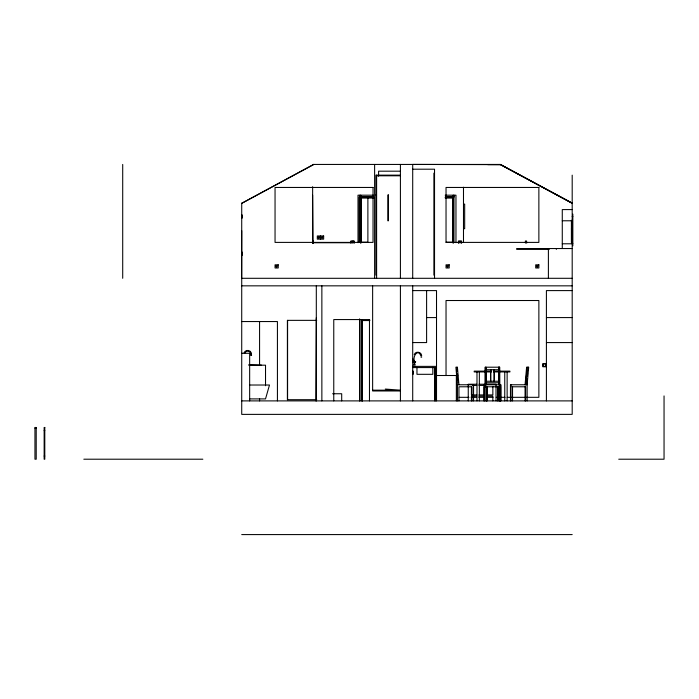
<?xml version="1.0" encoding="UTF-8"?>
<svg xmlns="http://www.w3.org/2000/svg" width="699" height="699" viewBox="0 0 699 699"><rect width="100%" height="100%" fill="white"/><g stroke="black" fill="none" stroke-linecap="round" stroke-linejoin="round"><path stroke-width="1.05" d="M414.105 361.794L414.201 362.746M525.071 384.765L526.609 367.202L528.68 367.202L527.142 384.765L527.142 400.894M525.631 382.755L525.762 381.243M525.631 384.765L527.168 367.202M526.443 381.243L526.723 378.098M527.177 372.864L527.361 370.767M526.679 383.734L526.854 381.663M527.413 376.01L527.579 373.397M526.941 382.755L527.081 381.243M528.086 369.719L528.304 367.202M414.507 361.112L414.227 361.112M413.922 362.79L414.568 362.475L413.694 362.283M414.926 362.58L414.909 362.038M414.14 364.686L413.791 363.978L414.105 364.686L414.979 364.249L414.516 363.803M414.848 364.52L414.848 363.978M414.21 354.498C415.652 350.706 421.794 351.894 421.698 355.957M313.528 164.44L241.723 203.322L313.938 164.44M414.254 362.318L413.607 362.309L414.07 361.864M414.446 362.746L414.804 362.038M313.135 164.44L500.388 164.44L572.193 203.322M487.771 164.641L500.755 164.641L570.646 202.203M412.707 169.202L434.533 169.202L434.533 278.298M400.413 171.185L378.596 171.185L378.596 176.165M434.533 173.169L433.896 173.169L433.896 275.126L434.533 275.126M400.413 175.152L375.931 175.152L375.931 275.126L376.569 275.126M376.612 175.79L400.413 175.79M375.931 194.986L376.569 194.986M312.636 195.187L313.021 243.418M373.528 195.187L358.002 195.187L358.002 242.684M445.193 195.187L455.966 195.187L455.966 242.684M359.985 196.777L373.528 196.777M445.752 196.777L453.983 196.777M373.222 196.969L359.155 196.969L359.155 242.518M445.315 196.969L453.966 196.969M360.78 197.572L374.148 197.572M445.219 197.572L453.188 197.572M361.173 197.966L374.148 197.966M445.219 197.966L452.795 197.966M463.489 204.117L464.678 204.117L464.678 228.713L463.489 228.713M572.193 209.586L562.276 209.586L562.276 248.547M241.723 214.934L242.195 214.934L242.195 218.105L241.723 218.105M572.193 216.489L572.831 216.489M562.276 220.779L572.193 220.779M571.398 228.713L572.193 228.713M571.398 229.508L572.193 229.508M241.723 230.696L241.627 278.298L572.193 278.298M312.636 241.006L313.117 241.006L313.117 243.121M312.636 241.408L313.117 241.408M353.642 241.408L351.256 241.408L351.256 242.99M361.331 242.203L367.884 242.203L367.884 197.118M446.032 242.203L453.677 242.203M572.193 242.597L571.398 242.597L571.398 220.229M312.636 242.754L350.723 242.754M572.193 243.47L572.831 243.47M562.276 243.785L572.193 243.785M572.193 248.547L516.648 248.547L516.648 249.342L549.327 249.342M241.723 252.121L242.195 252.121L242.195 255.292L241.723 255.292M241.723 285.839L572.193 285.839M412.716 290.601L436.517 290.601L436.517 400.894M572.193 290.601L546.408 290.601L546.408 400.894M426.608 317.582L436.517 317.582M546.408 317.582L572.193 317.582M316.306 317.774L315.913 400.894M369.684 319.565L333.764 319.565L333.764 400.894M316.717 320.352L287.394 320.352L287.394 399.697L316.717 399.697M369.937 320.553L362.37 320.553L362.37 400.894M241.723 321.549L277.424 321.549L277.424 400.894M412.725 342.571L426.608 342.571L426.608 290.601M546.408 342.571L572.193 342.571M241.723 353.283L249.657 353.283L249.657 400.894M420.955 357.18L421.698 357.18M412.707 359.234L413.188 359.234L413.188 362.405L412.707 362.405M412.707 359.627L413.188 359.627M412.707 362.012L413.188 362.012M248.861 364.791L261.557 365.184M248.861 365.184L265.524 365.184L265.524 385.743M413.223 366.119L415.424 366.119M412.716 366.381L436.517 366.381M412.716 367.569L436.517 367.569M485.962 369.719L498.911 369.719M412.707 371.134L413.188 371.134L413.188 374.315L412.707 374.315M491.511 371.134L474.202 371.134L474.202 371.929L491.511 371.929M493.677 371.134L509.912 371.134L509.912 371.929L493.677 371.929M435.599 375.503L456.351 375.503L456.351 400.894M485.962 381.243L498.911 381.243M485.962 382.755L498.911 382.755M476.797 384.232L468.251 384.232L468.251 400.894M478.929 384.232L496.019 384.232L496.019 400.894M458.946 384.765L457.408 367.202L455.897 367.202L457.434 384.765L473.555 384.765L473.555 400.894M527.142 384.765L510.462 384.765L510.462 400.894M249.657 385.018L269.491 385.018L265.524 398.902L249.657 398.902M472.498 385.42L476.779 385.42M478.92 385.42L484.276 385.42M498.282 386.783L484.154 386.783L484.154 400.894M511.974 386.783L525.631 386.783L525.631 400.894M372.637 390.182L400.413 390.182L385.306 389.063M400.413 390.968L372.637 390.968L372.637 285.839M332.61 393.747L341.697 393.747L341.697 400.894M476.779 394.935L471.423 394.935L471.423 386.477M478.92 394.935L484.276 394.935M486.425 394.935L492.847 394.935L492.847 386.477M476.779 396.132L471.423 396.132L471.423 400.894M478.92 396.132L484.276 396.132M486.425 396.132L492.847 396.132L492.847 400.894M459.138 397.32L468.968 397.32M471.152 397.32L476.613 397.32M478.798 397.32L484.258 397.32M486.443 397.32L492.996 397.32M496.273 397.32L498.457 397.32M500.641 397.32L505.01 397.32M507.194 397.32L538.868 397.32L538.868 300.518L446.032 300.518L446.032 375.564M241.723 400.894L572.193 400.894M34.95 428.103L36.217 428.103M44.151 430.645L44.788 430.645M44.151 456.036L44.788 456.036M83.828 459.208L202.841 459.208M618.737 459.208L664.05 459.208L664.05 395.922M241.723 534.586L572.193 534.586M500.344 164.641L412.707 164.44L412.707 278.298M499.977 164.44L572.193 203.252M420.955 356.027C418.046 347.919 412.026 356.673 414.656 361.881M457.032 367.202L457.181 368.88M458.264 381.243L458.395 382.755M457.496 373.913L457.679 376.01M456.622 369.719L456.805 371.816M457.26 377.058L457.539 380.195M526.688 243.173L526.557 241.006L525.368 241.006L525.491 243.095M354.393 243.173L354.262 241.006L350.863 241.006L350.863 243.121M353.074 241.006L353.196 243.095M572.831 214.112L572.831 245.847M572.193 175.152L572.193 414.376L241.723 414.376L241.723 203.252M556.299 248.547L556.325 249.342M548.392 248.547L548.392 278.298M525.071 386.783L525.071 400.894M512.533 386.783L512.533 400.894M511.021 384.765L511.021 400.894M507.133 371.929L507.133 400.894M504.748 371.929L504.748 400.894M500.842 400.894L500.842 384.765L484.031 384.765L484.031 400.894M500.659 384.765L500.659 400.894M500.545 400.894L500.545 386.783L499.523 386.783L499.523 400.894M499.698 384.765L499.698 367.202L485.176 367.202L485.176 400.894M499.523 367.202L499.584 384.765M499.401 367.202L499.401 400.894M498.763 367.202L498.763 369.264M498.675 367.202L498.649 384.765M498.003 386.783L498.003 400.894M497.889 386.783L497.889 400.894M494.289 369.719L494.289 381.243M494.114 369.719L494.114 381.243M490.759 369.719L490.759 381.243M490.584 369.719L490.584 381.243M486.993 386.783L486.993 400.894M486.81 386.783L486.871 400.894M486.696 386.783L486.696 400.894M486.224 369.264L486.224 384.765M486.111 384.765L486.05 367.202L485.936 384.765M485.473 382.702L485.473 384.765M485.351 367.202L485.351 384.765M479.357 371.929L479.357 400.894M476.98 371.929L476.98 400.894M472.043 400.894L472.043 386.783L458.946 386.783L458.946 400.894M463.489 187.218L463.489 242.518M461.585 243.13L461.585 241.015L458.413 241.015L458.413 243.13M461.191 242.999L461.191 241.408L458.806 241.408L458.806 242.999M460.003 241.408L460.003 242.999M457.434 384.765L457.434 400.894M453.983 195.187L453.966 242.518M453.188 195.187L453.188 243.392M452.795 197.572L452.795 242.474M435.328 367.569L435.328 400.894M434.699 367.569L434.699 400.894M432.838 367.368L432.838 374.315L416.962 374.315L416.962 367.368M413.03 360.029L413.03 361.619M413.03 371.929L413.03 373.519M412.707 285.839L412.716 400.894M400.413 164.414L400.413 278.298M400.413 285.839L400.413 400.894M376.612 175.152L376.612 278.298M374.62 164.44L374.62 278.298M369.465 319.565L369.465 400.894M361.173 197.572L361.173 242.474M360.78 195.187L360.78 243.392M359.985 195.187L359.985 242.431M359.95 319.565L359.95 400.894M359.592 318.858L359.592 400.894M352.445 241.408L352.445 242.99M321.863 285.839L321.863 400.894M320.483 235.965L320.483 239.137M316.306 285.839L316.306 400.894M312.636 186.729L312.636 243.418M287.586 320.352L287.586 399.697M259.574 321.549L259.574 365.018M259.574 398.718L259.574 400.894M242.037 215.72L242.037 217.31M242.037 252.916L242.037 254.497M122.709 164.44L122.709 278.298M244.056 352.794A3.888 3.888 0 0 1 251.247 352.794L251.535 355.468L250.801 355.468L250.565 353.074A3.154 3.146 0 0 0 244.746 353.074M413.083 361.514L413.092 362.065L413.083 361.514M415.372 361.514L415.381 362.065L415.372 361.514M413.249 361.453L413.249 362.065L413.249 361.453M415.538 361.453L415.547 362.065L415.538 361.453M275.878 266.197C276.848 269.229 278.228 264.056 275.878 266.197M318.124 237.345C319.102 240.377 320.483 235.205 318.124 237.345M321.304 237.345C322.274 240.377 323.654 235.205 321.304 237.345M446.862 266.197C447.832 269.229 449.221 264.056 446.862 266.197M536.535 266.197C537.505 269.229 538.885 264.056 536.535 266.197M373.039 187.454L275.048 187.454L275.048 242.396L373.039 242.396L373.039 187.454M538.868 187.454L446.032 187.454L446.032 242.396L538.868 242.396L538.868 187.454M388.469 194.986L387.831 194.986L387.831 220.779L388.469 220.779L388.469 194.986M323.654 235.965L317.302 235.965L317.302 239.137L323.654 239.137L323.654 235.965M278.228 264.816L275.057 264.816L275.057 267.988L278.228 267.988L278.228 264.816M449.212 264.816L446.041 264.816L446.041 267.988L449.212 267.988L449.212 264.816M538.885 264.816L535.714 264.816L535.714 267.988L538.885 267.988L538.885 264.816M546.006 363.594L542.835 363.594L542.835 366.765L546.006 366.765L546.006 363.594M545.613 363.996L543.228 363.996L543.228 366.372L545.613 366.372L545.613 363.996M36.217 427.473L34.95 427.473L34.95 459.208L36.217 459.208L36.217 427.473M44.788 427.473L44.151 427.473L44.151 459.208L44.788 459.208L44.788 427.473M361.986 400.894L361.986 320.159L361.968 400.894"/></g></svg>
